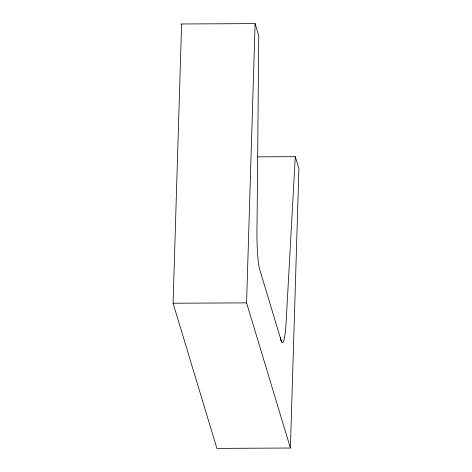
<?xml version="1.0" encoding="UTF-8"?>
<svg xmlns="http://www.w3.org/2000/svg" width="472" height="472" viewBox="0 0 472 472"><rect width="100%" height="100%" fill="white"/><g stroke="black" fill="none" stroke-linecap="round" stroke-linejoin="round"><path stroke-width="0.71" d="M257.789 156.857L295.271 156.663L298.923 168.758L290.398 448.022L216.902 448.4L173.077 303.242L181.602 23.978L255.098 23.6L258.75 35.695L257.075 222.33A36.946 3.8 89.7 0 0 259.659 269.335L281.572 341.917M290.398 448.022L246.573 302.859L255.098 23.6M295.271 156.663L286.292 319.101A43.542 4.478 89.7 0 1 280.356 337.881M173.077 303.242L246.573 302.859M181.602 23.978L181.826 24.739"/></g></svg>
